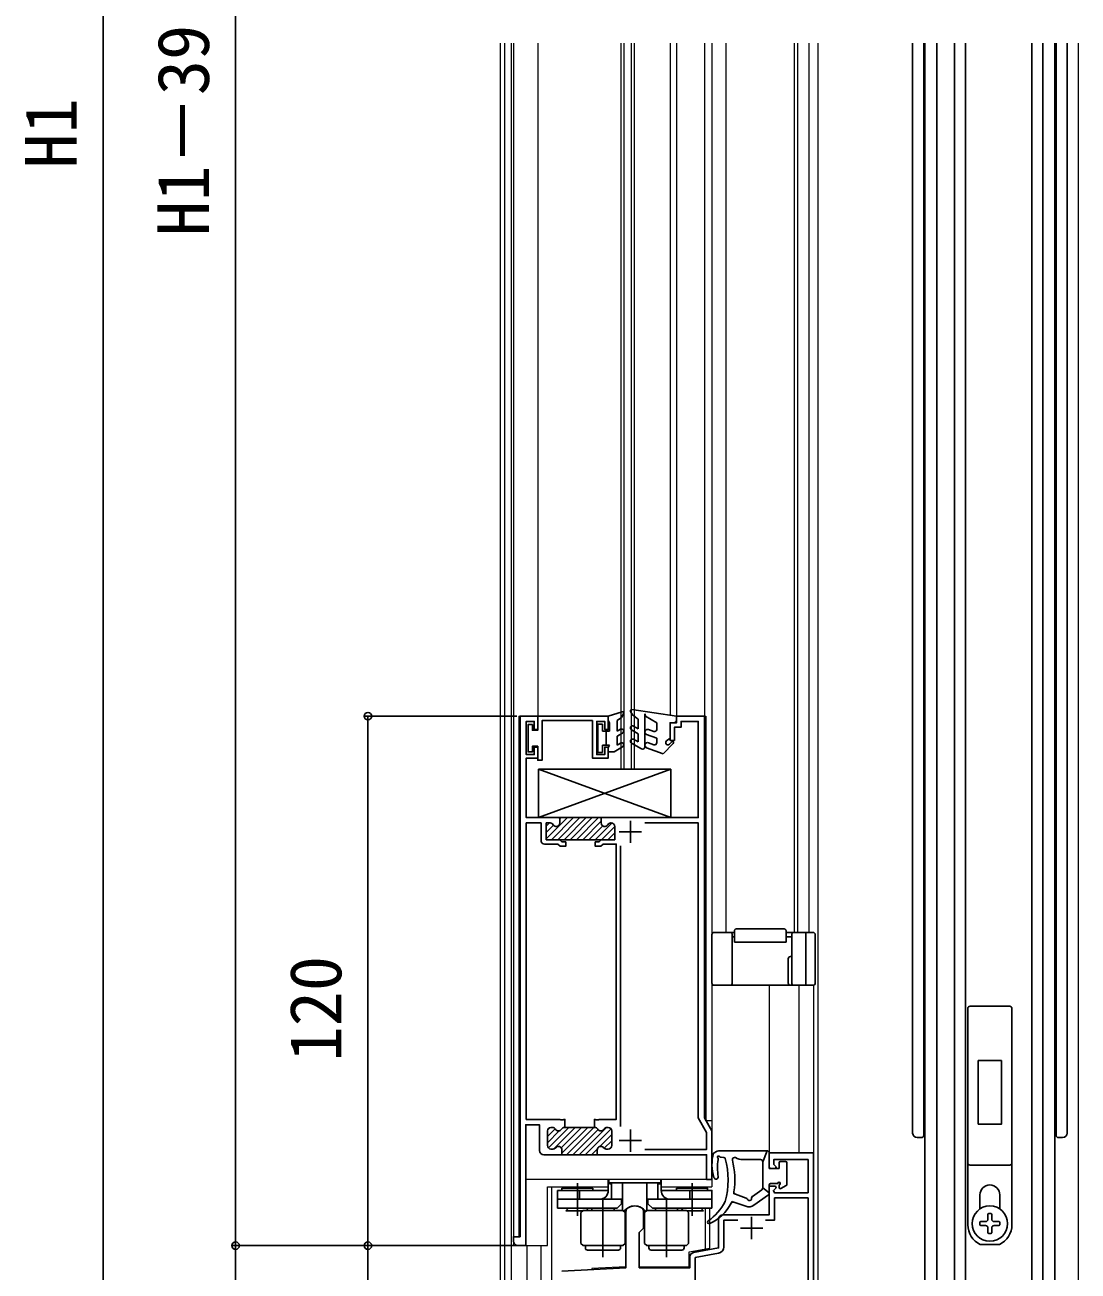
# Model space of a CAD drawing. Units: millimetres, scale not verified. Extents: x -700 to 700, y -1044 to 1037.
# Drawn here: x 261.3 to 500, y 19.1 to 301.5 of the extents above; entities that cross this region are included whole.
import ezdxf
from ezdxf.enums import TextEntityAlignment as Align

# ---------------------------------------------------------------- set-up
doc = ezdxf.new("R2010")
doc.units = ezdxf.units.MM
doc.header["$LTSCALE"] = 6
for name, color, linetype in [('0-3_YKK_11', 7, 'Continuous'), ('0-6_YKK_13', 4, 'Continuous'), ('0-7_YKK_D', 6, 'Continuous')]:
    doc.layers.add(name, color=color, linetype=linetype)
doc.layers.add('0-5_YKK_12', color=2, linetype='Continuous', lineweight=18)
doc.styles.add('ＭＳ ゴシック', font='')
doc.styles.get('ＭＳ ゴシック').set_extended_font_data('MS Gothic')

msp = doc.modelspace()

# ---------------------------------------------------------------- linework, layer by layer
at = {"layer": '0-3_YKK_11'}
for p, q in [((384.218, 121.858), (379.456, 117.097)), ((385.632, 121.858), (380.632, 116.858)), ((387.046, 121.858), (382.046, 116.858)), ((382.804, 121.858), (382.5, 121.555)), ((388.46, 121.858), (383.46, 116.858)), ((389.875, 121.858), (384.875, 116.858)), ((391.289, 121.858), (386.289, 116.858)), ((380.189, 120.658), (379.45, 119.919)), ((381.088, 120.143), (379.45, 118.505)), ((391.9, 121.055), (387.703, 116.858)), ((392.253, 119.994), (389.117, 116.858)), ((394.314, 120.641), (390.532, 116.858)), ((391.946, 116.858), (394.95, 119.862)), ((394.086, 120.658), (394.15, 120.658)), ((396, 118.658), (401, 118.658)), ((398.5, 121.158), (398.5, 116.158)), ((382.376, 116.858), (392.024, 116.858)), ((394.95, 118.448), (393.36, 116.858)), ((396.3, 51.832), (396.3, 115.485)), ((381.451, 51.349), (379.7, 49.597)), ((382.399, 50.882), (379.7, 48.183)), ((379.7, 47.558), (379.7, 50.858)), ((380.328, 51.639), (379.719, 51.03)), ((384.589, 51.658), (379.929, 46.998)), ((380.5, 51.658), (380.819, 51.658)), ((386.003, 51.658), (381.122, 46.777)), ((382.725, 53.338), (382.542, 53.458)), ((383.275, 53.338), (382.725, 53.338)), ((387.418, 51.658), (382.821, 47.062)), ((388.832, 51.658), (383, 45.826)), ((383.458, 53.458), (383.275, 53.338)), ((383.65, 51.658), (390.35, 51.658)), ((390.246, 51.658), (384.046, 45.458)), ((391.172, 51.17), (385.46, 45.458)), ((393.064, 51.648), (386.874, 45.458)), ((394.152, 51.322), (388.289, 45.458)), ((390.725, 53.338), (390.542, 53.458)), ((391.275, 53.338), (390.725, 53.338)), ((391.458, 53.458), (391.275, 53.338)), ((393.191, 51.658), (393.5, 51.658)), ((394.3, 50.858), (394.3, 47.558)), ((398.5, 51.158), (398.5, 46.158)), ((394.3, 50.055), (391.569, 47.324)), ((394.3, 48.641), (392.574, 46.915)), ((396, 48.658), (401, 48.658)), ((380.951, 46.758), (380.5, 46.758)), ((382.7, 45.458), (391.3, 45.458)), ((391.034, 46.789), (389.703, 45.458)), ((391.155, 45.496), (391.117, 45.458)), ((393.5, 46.758), (393.049, 46.758)), ((426, 31.359), (426, 26.359)), ((423.5, 28.859), (428.5, 28.859))]:
    msp.add_line(p, q, dxfattribs=at)
for points in [[(392.2, 121.858), (382.2, 121.858), (374.9, 121.858), (374.9, 135.358), (377.5, 135.358), (377.5, 137.858), (376.7, 137.858), (376.7, 136.158), (374.9, 136.158), (374.9, 143.658), (376.7, 143.658), (376.7, 141.858), (377.5, 141.858), (377.5, 144.858), (373.5, 144.858), (373.5, 26.858), (372, 26.858), (372, 25.858)], [(415.3, 53.99), (415.3, 144.858), (409, 144.858), (409, 143.358), (407.5, 143.358), (407.5, 139.358), (408.5, 139.358), (408.5, 142.358), (410, 142.358), (410, 143.658), (413.9, 143.658), (413.9, 121.858), (391.9, 121.858), (391.9, 120.658)], [(382.5, 120.658), (382.5, 121.558), (382.2, 121.858)], [(382.542, 53.458), (374.9, 53.458), (374.9, 120.658), (378.25, 120.658), (378.25, 116.658)], [(379.05, 115.858), (382.086, 115.858), (382.586, 115.358), (383.85, 115.358), (383.85, 116.358), (383, 116.358), (382.5, 116.858), (379.45, 116.858), (379.45, 120.658), (380.314, 120.658)], [(394.95, 119.858), (394.95, 116.858), (391.9, 116.858), (391.4, 116.358), (390.55, 116.358), (390.55, 115.358), (391.814, 115.358), (392.314, 115.858), (395.3, 115.858), (395.3, 53.458), (391.458, 53.458)], [(401.772, 120.658), (413.9, 120.658), (413.9, 53.828), (415.8, 50.537), (415.8, 46.658), (401.772, 46.658)], [(373, 24.858), (374.8, 24.858), (374.8, 52.258), (377.9, 52.258), (377.9, 46.458)], [(383.591, 51.658), (383.65, 51.658), (383.65, 53.458), (383.458, 53.458)], [(390.542, 53.458), (390.35, 53.458), (390.35, 51.658), (390.419, 51.658)], [(391, 46.558), (391, 45.458), (415.8, 45.458), (415.8, 39.858), (417, 39.858), (417, 50.858), (415.394, 53.64)], [(378.9, 45.458), (383, 45.458), (383, 46.558)], [(419.5, 31.859), (430, 31.859), (430, 38.359), (431.376, 38.359), (431.536, 37.971), (430.941, 37.376), (431.156, 36.859), (438.8, 36.859), (438.8, 44.359), (431, 44.359), (431, 43.284), (431.536, 42.747), (431.376, 42.359), (430, 42.359), (430, 45.859), (440, 45.859), (440, 4.318)], [(429.162, 30.659), (431.2, 30.659), (431.2, 35.659), (438.8, 35.659), (438.8, 7.659), (438, 6.859), (438, 0.859), (438.8, 0.059), (438.8, -2.941), (413.2, -2.941), (413.2, 22.161), (418.472, 23.134)], [(382.948, 19.097), (397.5, 19.859), (397.5, 32.591)], [(401.5, 32.591), (401.5, 28.859), (400.5, 27.859), (400.5, 19.859), (412, 19.859), (412, 22.327)], [(412.818, 23.31), (418.5, 24.359), (418.5, 30.859)], [(419.7, 24.609), (419.7, 30.659), (422.838, 30.659)]]:
    msp.add_lwpolyline(points, dxfattribs=at)
msp.add_lwpolyline([(393.5, 144.858), (377.5, 144.858), (377.5, 141.658), (376.3, 141.658), (376.3, 142.958), (375.3, 142.958), (375.3, 136.758), (376.3, 136.758), (376.3, 138.058), (377.5, 138.058), (377.5, 134.858), (378.5, 134.858), (378.5, 143.858), (389.9, 143.858), (389.9, 135.358), (393.5, 135.358), (393.5, 137.858), (392.7, 137.858), (392.7, 136.158), (390.9, 136.158), (390.9, 143.658), (392.7, 143.658), (392.7, 141.858), (393.5, 141.858)], close=True, dxfattribs=at)
for centre, radius, start, end in [((380.314, 119.858), 0.8, 30.00001, 89.99998), ((381.7, 120.658), 0.8, 209.99998, 0), ((392.7, 120.658), 0.8, 180.00002, 330.00003), ((394.086, 119.858), 0.8, 89.99998, 150.00001), ((394.15, 119.858), 0.8, 0, 89.99998), ((379.05, 116.658), 0.8, 180.00002, 270), ((416, 53.99), 0.7, 180.00002, 209.99998), ((380.5, 50.858), 0.8, 89.99998, 180.00002), ((380.819, 50.858), 0.8, 30.00013, 89.99998), ((382.205, 51.658), 0.8, 210.00015, 329.99985), ((383.591, 50.858), 0.8, 89.99998, 149.99989), ((390.419, 50.858), 0.8, 30.00013, 89.99998), ((391.805, 51.658), 0.8, 210.00015, 329.99985), ((393.191, 50.858), 0.8, 89.99998, 149.99989), ((393.5, 50.858), 0.8, 0, 89.99998), ((378.9, 46.458), 1, 180.00002, 270), ((380.5, 47.558), 0.8, 180.00002, 270), ((380.951, 47.558), 0.8, 270, 321.31783), ((382.2, 46.558), 0.8, 0, 141.31781), ((391.8, 46.558), 0.8, 38.68221, 180.00002), ((393.049, 47.558), 0.8, 218.68218, 270), ((393.5, 47.558), 0.8, 270, 0), ((398.5, 32.591), 1, 119.99972, 179.99997), ((399.5, 30.859), 3, 60.00029, 119.99975), ((400.5, 32.591), 1, 360, 60.00025), ((419.5, 30.859), 1, 90.00001, 179.99999), ((373, 25.858), 1, 180.00002, 270), ((413, 22.327), 1, 100.45994, 180), ((418.2, 24.609), 1.5, 280.45991, 359.99998)]:
    msp.add_arc(centre, radius, start, end, dxfattribs=at)
at = {"layer": '0-5_YKK_12'}
for p, q in [((369.002, 297.359), (369.002, 1.86)), ((370, 297.359), (370, -4.14)), ((371.5, 297.359), (371.5, 4.86)), ((372, 297.359), (372, 24.859)), ((377.493, 297.359), (377.501, 144.859)), ((396.35, 297.359), (396.35, 132.858)), ((397.05, 297.359), (397.05, 132.858)), ((398.65, 297.359), (398.65, 132.858)), ((399.35, 297.359), (399.35, 132.858)), ((407.498, 297.359), (407.498, 145.111)), ((408.998, 297.359), (408.998, 144.859)), ((415.3, 297.359), (415.3, 144.859)), ((417, 297.359), (417, 38.159)), ((420.2, 95.859), (420.2, 297.359)), ((435.699, 95.859), (435.699, 297.359)), ((436.502, 95.859), (436.502, 297.359)), ((439, 95.859), (439, 297.359)), ((441, 297.359), (441, 16.861)), ((500, 297.359), (500, -7.14)), ((373.207, 144.859), (373.214, 26.859)), ((373.207, 144.859), (377.501, 144.859)), ((408.998, 144.859), (415.6, 144.859)), ((396.35, 132.858), (401.35, 132.858)), ((430, 83.859), (430, 45.86)), ((436.701, 83.859), (436.701, 45.86)), ((440.001, 83.87), (440.001, -4.14)), ((417, 53.159), (415.8, 53.159)), ((440.001, 45.86), (430, 45.86)), ((373.5, 39.859), (373.214, 39.859)), ((417, 39.859), (374.8, 39.859)), ((379.7, 38.159), (393.5, 38.159)), ((380.702, 6.483), (380.702, 38.16)), ((405.5, 38.159), (417, 38.159)), ((415.499, 24.113), (415.499, 33.36)), ((416.501, 24.289), (416.501, 33.36)), ((375, 24.86), (375, 5.477)), ((378.202, 24.86), (378.202, 6.042)), ((397.499, 20.06), (389.8, 19.656)), ((400.517, 20.06), (411.8, 20.06)), ((389.8, 19.656), (389.8, 19.456))]:
    msp.add_line(p, q, dxfattribs=at)
for points in [[(415.6, 144.859), (415.6, 53.559), (415.8, 53.159)], [(372, 24.859), (379.7, 24.859), (379.7, 38.159)], [(411.8, 20.06), (411.8, 23.46), (416.501, 24.289)]]:
    msp.add_lwpolyline(points, dxfattribs=at)
at = {"layer": '0-6_YKK_13'}
for p, q in [((462.5, 50.36), (462.5, 297.359)), ((465, 49.86), (465, 297.359)), ((468, 297.359), (468, 4.36)), ((472, 297.359), (472, 4.36)), ((474.5, 297.359), (474.5, 4.36)), ((489.5, 297.359), (489.5, 4.36)), ((492, 4.36), (492, 297.359)), ((494.75, 297.359), (494.75, 4.36)), ((495, 49.86), (495, 297.359)), ((497.5, 50.36), (497.5, 297.359)), ((393.5, 144.858), (396.609, 145.844)), ((393.5, 144.858), (393.5, 143.858)), ((395.5, 143.858), (396.469, 144.558)), ((396.96, 145.408), (396.469, 144.558)), ((409, 144.858), (398.844, 146.355)), ((400.3, 144.158), (400.3, 142.013)), ((401.8, 137.858), (401.8, 145.414)), ((401.8, 145.414), (401.958, 144.826)), ((401.958, 144.826), (404.5, 143.358)), ((409, 144.058), (409, 144.858)), ((391.1, 143.058), (391.1, 136.658)), ((392.2, 143.058), (391.1, 143.058)), ((392.2, 143.058), (392.2, 141.458)), ((392.2, 141.458), (393.8, 141.458)), ((393, 141.458), (393, 138.258)), ((393.5, 143.858), (393.8, 143.339)), ((393.8, 143.339), (393.8, 141.458)), ((395.5, 143.858), (395.5, 141.458)), ((395.5, 141.458), (396.25, 141.891)), ((400.3, 140.858), (398.75, 141.753)), ((399.25, 142.619), (400.3, 142.013)), ((402.605, 141.825), (403.829, 141.379)), ((404.5, 143.358), (404.5, 141.849)), ((407.5, 139.858), (407.5, 143.358)), ((407.5, 143.358), (408.299, 143.358)), ((396.75, 141.025), (395.5, 140.304)), ((395.5, 140.304), (395.5, 138.317)), ((395.5, 138.317), (396.25, 138.75)), ((401.05, 137.425), (398.75, 138.753)), ((399.25, 139.619), (400.3, 139.013)), ((400.3, 140.858), (400.3, 139.013)), ((402.195, 140.697), (404.5, 139.858)), ((402.605, 138.84), (403.829, 138.394)), ((404.5, 139.858), (404.5, 138.864)), ((408.226, 138.671), (405.914, 136.358)), ((407.5, 139.858), (406.7, 139.258)), ((407.354, 138.505), (407.873, 139.024)), ((391.1, 136.658), (392.2, 136.658)), ((392.2, 138.258), (393.8, 138.258)), ((392.2, 138.258), (392.2, 136.658)), ((393.5, 137.739), (393.8, 138.258)), ((393.5, 137.739), (393.5, 136.758)), ((393.5, 136.758), (394.8, 136.758)), ((396.75, 137.884), (394.8, 136.758)), ((402.195, 137.712), (405.914, 136.358)), ((407.7, 132.858), (377.7, 132.858)), ((377.7, 132.858), (377.7, 121.858)), ((407.7, 132.858), (377.7, 121.858)), ((377.7, 132.858), (407.7, 121.858)), ((407.7, 121.858), (407.7, 132.858)), ((377.7, 121.858), (407.7, 121.858)), ((422.1, 94.159), (422.1, 96.159)), ((422.6, 96.659), (433.3, 96.659)), ((433.8, 96.159), (433.8, 94.159)), ((417, 84.359), (417, 95.359)), ((417.5, 95.859), (421.1, 95.859)), ((421.1, 95.859), (422.1, 95.859)), ((421.6, 95.359), (421.6, 84.359)), ((421.6, 94.859), (422.1, 94.859)), ((422.1, 93.659), (422.1, 94.159)), ((433.8, 93.659), (422.1, 93.659)), ((433.8, 95.859), (435.6, 95.859)), ((433.8, 94.859), (435.1, 94.859)), ((433.8, 93.659), (433.8, 94.159)), ((435.1, 84.359), (435.1, 95.359)), ((436.1, 95.859), (435.6, 95.859)), ((436.1, 95.859), (438.283, 95.859)), ((438.283, 95.359), (438.283, 95.859)), ((438.772, 95.859), (438.283, 95.859)), ((438.283, 84.359), (438.283, 95.359)), ((439.9, 95.859), (438.772, 95.859)), ((440.4, 84.359), (440.4, 95.359)), ((434.3, 84.359), (434.3, 89.859)), ((434.8, 90.359), (435.1, 90.359)), ((421.1, 83.859), (417.5, 83.859)), ((434.8, 83.859), (421.1, 83.859)), ((435.6, 83.859), (434.8, 83.859)), ((436.1, 83.859), (435.6, 83.859)), ((438.283, 83.859), (436.1, 83.859)), ((438.283, 83.859), (438.283, 84.359)), ((438.772, 83.859), (438.283, 83.859)), ((439.9, 83.859), (438.772, 83.859)), ((484.5, 79.11), (475.5, 79.11)), ((475, 29.61), (475, 78.61)), ((485, 78.61), (485, 29.61)), ((464.5, 49.36), (463.5, 49.36)), ((495.5, 49.36), (496.5, 49.36)), ((429.5, 46.359), (418.5, 46.359)), ((428.5, 43.859), (429.5, 46.359)), ((430, 42.659), (430, 45.859)), ((419.712, 44.859), (419.059, 44.886)), ((419.717, 44.859), (419.721, 44.859)), ((428, 44.359), (424, 44.359)), ((428.5, 43.859), (428.5, 37.952)), ((432.2, 43.659), (432.2, 42.359)), ((432.5, 43.959), (433.7, 43.959)), ((434, 43.659), (434, 38.752)), ((484.5, 43.11), (475.5, 43.11)), ((393.5, 39.859), (393.5, 37.359)), ((393.6, 39.109), (393.6, 39.859)), ((405.4, 39.109), (405.4, 39.859)), ((405.5, 39.859), (405.5, 37.359)), ((430.3, 42.359), (432.2, 42.359)), ((393.5, 37.359), (382, 37.359)), ((382, 37.359), (382, 35.359)), ((390, 37.359), (383, 37.359)), ((386.5, 39.021), (386.5, 31.647)), ((387, 37.359), (387, 35.359)), ((390, 37.859), (390, 37.359)), ((393.6, 39.109), (405.4, 39.109)), ((393.75, 38.859), (393.75, 39.109)), ((394.25, 38.859), (393.75, 38.859)), ((394.25, 39.109), (394.25, 35.359)), ((396.75, 32.859), (396.75, 39.109)), ((402.25, 32.859), (402.25, 39.109)), ((404.75, 39.109), (404.75, 35.359)), ((405.25, 38.859), (404.75, 38.859)), ((405.25, 39.109), (405.25, 38.859)), ((409, 37.859), (409, 37.359)), ((409, 37.359), (416, 37.359)), ((412, 37.359), (412, 35.359)), ((412.5, 39.021), (412.5, 31.647)), ((426.204, 36.036), (428.293, 37.546)), ((430, 36.815), (428.5, 37.952)), ((430, 36.815), (430, 38.659)), ((431.9, 38.959), (430.3, 38.959)), ((432.2, 38.659), (432.2, 38.059)), ((432.65, 37.8), (433.85, 38.492)), ((382, 35.359), (382, 33.359)), ((382, 35.359), (396.5, 35.359)), ((382, 35.359), (391.5, 35.359)), ((392.3, 35.34), (392.3, 22.218)), ((395.5, 33.359), (396.5, 34.359)), ((396.5, 35.359), (396.5, 34.359)), ((417, 35.359), (402.5, 35.359)), ((406.7, 35.34), (406.7, 22.218)), ((417, 35.359), (407.5, 35.359)), ((417, 35.359), (417, 33.359)), ((421.972, 34.714), (421.553, 34.859)), ((422.316, 36.5), (421.925, 36.636)), ((424.684, 33.77), (421.972, 34.714)), ((424.737, 35.658), (422.316, 36.5)), ((426.513, 34.039), (429.793, 36.41)), ((477.75, 36.36), (477.75, 33.167)), ((482.25, 33.167), (482.25, 36.36)), ((382, 33.359), (395.5, 33.359)), ((384.5, 33.359), (383.9, 32.759)), ((387.7, 32.759), (383.9, 32.759)), ((387.3, 32.359), (387.3, 25.359)), ((388.5, 33.359), (389, 32.859)), ((389.8, 32.859), (389.8, 33.359)), ((394.8, 32.859), (394.8, 33.359)), ((397.3, 32.359), (396.8, 32.859)), ((397.3, 32.359), (397.3, 25.359)), ((401.7, 32.359), (402.2, 32.859)), ((401.7, 32.359), (401.7, 25.359)), ((417, 33.359), (403.5, 33.359)), ((404.2, 32.859), (404.2, 33.359)), ((409.2, 32.859), (409.2, 33.359)), ((410.5, 33.359), (410, 32.859)), ((411.3, 32.759), (415.1, 32.759)), ((411.7, 32.359), (411.7, 25.359)), ((414.5, 33.359), (415.1, 32.759)), ((479.559, 31.934), (479.559, 30.831)), ((480.265, 32.11), (479.735, 32.11)), ((480.441, 31.934), (480.441, 30.831)), ((416, 30.201), (416, 30.159)), ((416.303, 29.859), (416.3, 29.859)), ((477.75, 30.11), (477.75, 30.125)), ((477.75, 30.125), (477.75, 29.595)), ((477.926, 30.301), (479.029, 30.301)), ((477.926, 29.419), (479.029, 29.419)), ((479.559, 27.786), (479.559, 28.889)), ((480.441, 27.786), (480.441, 28.889)), ((482.074, 30.301), (480.971, 30.301)), ((482.074, 29.419), (480.971, 29.419)), ((482.25, 30.125), (482.25, 30.11)), ((482.25, 30.125), (482.25, 29.595)), ((479.735, 27.61), (480.265, 27.61)), ((387.8, 24.859), (387.3, 25.359)), ((387.8, 24.859), (396.8, 24.859)), ((396.3, 24.859), (388.3, 24.859)), ((388.3, 24.359), (388.3, 24.859)), ((388.8, 23.859), (395.8, 23.859)), ((396.3, 24.359), (396.3, 24.859)), ((396.8, 24.859), (397.3, 25.359)), ((402.2, 24.859), (401.7, 25.359)), ((411.2, 24.859), (402.2, 24.859)), ((402.7, 24.859), (410.7, 24.859)), ((402.7, 24.359), (402.7, 24.859)), ((410.2, 23.859), (403.2, 23.859)), ((410.7, 24.359), (410.7, 24.859)), ((411.2, 24.859), (411.7, 25.359)), ((477.821, 25.11), (482.179, 25.11))]:
    msp.add_line(p, q, dxfattribs=at)
for points in [[(468, 4.36), (465.25, 4.36), (465.25, 297.359)], [(398.54, 145.908), (398.973, 145.158), (400.3, 144.158)], [(422.6, 96.659), (422.513, 96.652), (422.429, 96.629), (422.35, 96.592), (422.278, 96.542), (422.217, 96.481), (422.167, 96.409), (422.13, 96.33), (422.107, 96.246), (422.1, 96.159)], [(433.3, 96.659), (433.387, 96.652), (433.471, 96.629), (433.55, 96.592), (433.621, 96.542), (433.683, 96.481), (433.733, 96.409), (433.77, 96.33), (433.792, 96.246), (433.8, 96.159)], [(383, 37.359), (383, 37.859), (390, 37.859)], [(405.5, 37.359), (417, 37.359), (417, 35.359)], [(416, 37.359), (416, 37.859), (409, 37.859)], [(402.5, 35.359), (402.5, 34.359), (403.5, 33.359)], [(387.3, 32.359), (387.8, 32.859), (396.8, 32.859)], [(411.7, 32.359), (411.2, 32.859), (402.2, 32.859)]]:
    msp.add_lwpolyline(points, dxfattribs=at)
msp.add_lwpolyline([(482.65, 66.81), (482.65, 52.41), (477.35, 52.41), (477.35, 66.81)], close=True, dxfattribs=at)
msp.add_circle((480, 29.86), 4, dxfattribs=at)
for centre, radius, start, end in [((396.7, 145.558), 0.3, 329.99576, 107.58989), ((398.8, 146.058), 0.3, 81.61724, 210.00222), ((408.299, 144.058), 0.7, 270, 0.00874), ((396.5, 141.458), 0.5, 299.99999, 119.99999), ((399, 142.186), 0.5, 59.99973, 239.99866), ((402.4, 141.261), 0.6, 70.00009, 250.00046), ((404, 141.849), 0.5, 250.00166, 0.0035), ((396.5, 138.317), 0.5, 299.99999, 119.99999), ((399, 139.186), 0.5, 60.0006, 240.00018), ((402.4, 138.276), 0.6, 69.99959, 249.99859), ((404, 138.864), 0.5, 250.00166, 0.00699), ((407, 138.858), 0.5, 126.8727, 314.99753), ((408.05, 138.847), 0.25, 314.98022, 135.01484), ((401.3, 137.858), 0.5, 240.0003, 0), ((417.5, 95.359), 0.5, 90, 180), ((421.1, 95.359), 0.5, 0, 90), ((435.6, 95.359), 0.5, 90, 180), ((439.9, 95.359), 0.5, 0, 90), ((434.8, 89.859), 0.5, 90, 180), ((417.5, 84.359), 0.5, 180, 270), ((421.1, 84.359), 0.5, 270, 0), ((434.8, 84.359), 0.5, 180, 270), ((435.6, 84.359), 0.5, 180, 270), ((439.9, 84.359), 0.5, 270, 0), ((475.5, 78.61), 0.5, 90, 180), ((484.5, 78.61), 0.5, 0, 90), ((463.5, 50.36), 1, 180, 270), ((464.5, 49.86), 0.5, 270, 360), ((495.5, 49.86), 0.5, 180, 270), ((496.5, 50.36), 1, 270, 0), ((427.001, 43.29), 10, 165.21421, 197.39172), ((421.96, 36.977), 10, 110.24078, 117.56362), ((429.5, 45.859), 0.5, 360, 90), ((418.5, 44.909), 0.25, 95.08665, 218.06815), ((430.261, 42.529), 12, 171.17282, 189.5716), ((418.5, 44.909), 0.25, 39.43665, 162.41815), ((417.91, 44.447), 0.5, 351.17282, 38.06815), ((419.079, 45.386), 0.5, 219.43665, 267.62634), ((419.7, 44.559), 0.3, 15.83321, 87.62634), ((402.672, 39.73), 18, 344.30013, 15.83321), ((422.128, 44.359), 0.5, 62.59577, 193.38313), ((402.672, 39.73), 19.5, 352.0735, 13.38313), ((424.2, 48.354), 4, 242.59577, 267.13957), ((428, 43.859), 0.5, 0, 90), ((430.3, 42.659), 0.3, 180, 270), ((432.5, 43.659), 0.3, 90, 180), ((433.7, 43.659), 0.3, 0, 90), ((475.5, 43.61), 0.5, 180, 270), ((484.5, 43.61), 0.5, 270, 0), ((417.936, 40.45), 0.5, 197.39172, 9.5716), ((391.5, 37.359), 2, 270, 0), ((407.5, 37.359), 2, 180, 270), ((402.672, 39.73), 19.5, 350.87028, 352.0735), ((422.48, 36.972), 0.5, 172.0735, 250.82202), ((428, 37.952), 0.5, 305.86567, 0), ((429.5, 36.815), 0.5, 305.86567, 0), ((430.3, 38.659), 0.3, 90, 180), ((432.2, 38.959), 0.3, 270, 180), ((432.5, 38.059), 0.3, 180, 300), ((433.7, 38.752), 0.3, 300, 0), ((480, 36.36), 2.25, 0, 180), ((409.318, 40.327), 12, 304.58655, 332.89526), ((412.476, 39.054), 10, 293.7564, 332.71788), ((412.476, 39.054), 10, 332.71788, 335.19678), ((421.808, 34.241), 0.5, 70.82202, 152.71788), ((425.342, 35.659), 2, 250.82202, 305.86567), ((424.572, 35.186), 0.5, 21.94035, 70.82202), ((425.5, 35.559), 0.5, 201.94035, 4.12346), ((426.497, 35.631), 0.5, 125.86567, 184.12346), ((399.5, 30.859), 3, 35.50325, 144.49675), ((479.735, 31.934), 0.176, 90, 180), ((480.265, 31.934), 0.176, 0, 90), ((416.3, 30.201), 0.3, 124.58655, 180), ((416.3, 30.159), 0.3, 180, 270), ((416.303, 30.359), 0.5, 270, 293.7564), ((480, 29.61), 5, 180, 244.15807), ((477.926, 30.125), 0.176, 90, 180), ((477.926, 29.595), 0.176, 180, 270), ((479.029, 30.831), 0.529, 270, 0), ((479.029, 28.889), 0.529, 0, 90), ((480.971, 30.831), 0.529, 180, 270), ((480.971, 28.889), 0.529, 90, 180), ((482.074, 30.125), 0.176, 0, 90), ((482.074, 29.595), 0.176, 270, 0), ((480, 29.61), 5, 295.84193, 0), ((479.735, 27.786), 0.176, 180, 270), ((480.265, 27.786), 0.176, 270, 0), ((388.8, 24.359), 0.5, 180, 270), ((395.8, 24.359), 0.5, 270, 0), ((403.2, 24.359), 0.5, 180, 270), ((410.2, 24.359), 0.5, 270, 0)]:
    msp.add_arc(centre, radius, start, end, dxfattribs=at)
at = {"layer": '0-7_YKK_D'}
for p, q in [((309, 555.862), (309, 24.858)), ((279, 551.859), (279, 9.86)), ((372.8, 144.858), (338, 144.858)), ((339, 24.858), (339, 144.858)), ((372, 24.858), (308, 24.858)), ((372, 24.858), (308, 24.858)), ((309, -4.14), (309, 24.858)), ((372, 24.858), (338, 24.858)), ((372, 24.858), (338, 24.858)), ((339, 3.859), (339, 24.858)), ((279, -4.14), (279, 20.109))]:
    msp.add_line(p, q, dxfattribs=at)
for centre in [(339, 144.858), (309, 24.858), (309, 24.858), (339, 24.858), (339, 24.858)]:
    msp.add_circle(centre, 0.85, dxfattribs=at)

# ---------------------------------------------------------------- texts
at = {"layer": '0-7_YKK_D', "style": 'ＭＳ ゴシック'}
for s, p in [('H1－39', (306.5, 253.633)), ('H1', (276.5, 268.951)), ('120', (336.5, 66.585))]:
    msp.add_text(s, height=11.73, rotation=90, dxfattribs=at).set_placement(p, align=Align.BOTTOM_LEFT)

doc.saveas('drawing.dxf')
